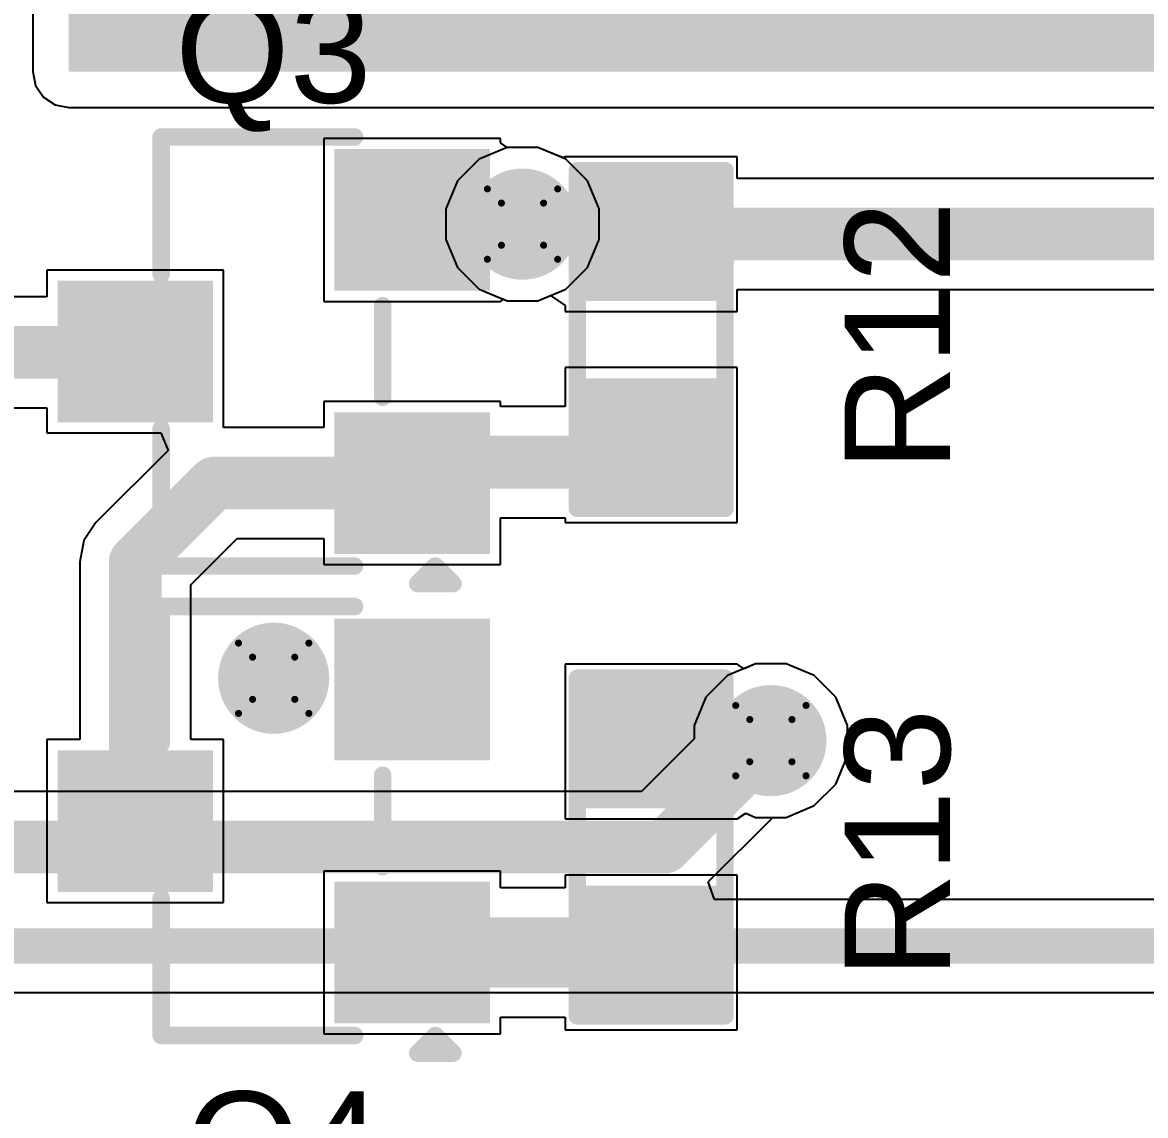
# Model space of a CAD drawing. Header units: inches. Extents: x -6 to 198, y 0 to 119.
# Drawn here: x 30.18 to 38.29, y 30.52 to 38.42 of the extents above; entities that cross this region are included whole.
import ezdxf

# ---------------------------------------------------------------- set-up
doc = ezdxf.new("R2010")
doc.units = ezdxf.units.IN
for name, color, linetype in [('Bottom Layer', 5, 'Continuous'), ('Bottom Solder', 6, 'Continuous'), ('Drill Drawing', 1, 'Continuous'), ('Top Layer', 1, 'Continuous'), ('Top Overlay', 2, 'Continuous'), ('Top Paste', 8, 'Continuous'), ('Top Solder', 216, 'Continuous'), ('Via Holes', 16, 'Continuous')]:
    doc.layers.add(name, color=color, linetype=linetype)
doc.styles.add('Arial', font='', dxfattribs={"height": 0.2})
doc.styles.get('Arial').set_extended_font_data('Arial')

# ---------------------------------------------------------------- blocks, each defined once
blk = doc.blocks.new('R___0603_57')
at = {"layer": 'Top Layer'}
for points in [[(-0.3809999999999999, 0.4445), (-0.3809999999999999, -0.4445), (-1.143, -0.4445), (-1.143, 0.4445)], [(1.143, 0.4445), (1.143, -0.4445), (0.3809999999999999, -0.4445), (0.3809999999999999, 0.4445)]]:
    blk.add_hatch(color=1, dxfattribs=at).paths.add_polyline_path(points)
at = {"layer": 'Top Paste'}
for points in [[(-0.3809999999999999, 0.4445), (-0.3809999999999999, -0.4445), (-1.143, -0.4445), (-1.143, 0.4445)], [(1.143, 0.4445), (1.143, -0.4445), (0.3809999999999999, -0.4445), (0.3809999999999999, 0.4445)]]:
    blk.add_hatch(color=8, dxfattribs=at).paths.add_polyline_path(points)
at = {"layer": 'Top Solder'}
for points in [[(-0.2794, 0.5460999999999999), (-0.2794, -0.5460999999999999), (-1.2446, -0.5460999999999999), (-1.2446, 0.5460999999999999)], [(1.2446, 0.5460999999999999), (1.2446, -0.5460999999999999), (0.2794, -0.5460999999999999), (0.2794, 0.5460999999999999)]]:
    blk.add_hatch(color=216, dxfattribs=at).paths.add_polyline_path(points)
at = {"layer": 'Top Overlay'}
for points in [[(1.2192, 0.5334, 0.127, 0.127, 0), (-1.2192, 0.5334, 0.127, 0.127, 0)], [(-1.2192, -0.5334, 0.127, 0.127, 0), (-1.2192, 0.5334, 0.127, 0.127, 0)], [(1.2192, -0.5334, 0.127, 0.127, 0), (1.2192, 0.5334, 0.127, 0.127, 0)], [(1.2192, -0.5334, 0.127, 0.127, 0), (-1.2192, -0.5334, 0.127, 0.127, 0)]]:
    blk.add_lwpolyline(points, format="xyseb", dxfattribs=at)
for points in [[(-1.25095, 0.5334, 0.0635, 0.0635, 1), (-1.18745, 0.5334, 0.0635, 0.0635, 1)], [(-1.25095, 0.5334, 0.0635, 0.0635, 1), (-1.18745, 0.5334, 0.0635, 0.0635, 1)], [(1.18745, 0.5334, 0.0635, 0.0635, 1), (1.25095, 0.5334, 0.0635, 0.0635, 1)], [(1.18745, 0.5334, 0.0635, 0.0635, 1), (1.25095, 0.5334, 0.0635, 0.0635, 1)], [(-1.25095, -0.5334, 0.0635, 0.0635, 1), (-1.18745, -0.5334, 0.0635, 0.0635, 1)], [(-1.25095, -0.5334, 0.0635, 0.0635, 1), (-1.18745, -0.5334, 0.0635, 0.0635, 1)], [(1.18745, -0.5334, 0.0635, 0.0635, 1), (1.25095, -0.5334, 0.0635, 0.0635, 1)], [(1.18745, -0.5334, 0.0635, 0.0635, 1), (1.25095, -0.5334, 0.0635, 0.0635, 1)]]:
    blk.add_lwpolyline(points, format="xyseb", close=True, dxfattribs=at)
blk = doc.blocks.new('R___0603_58')
at = {"layer": 'Top Layer'}
for points in [[(-0.3809999999999999, 0.4445), (-0.3809999999999999, -0.4445), (-1.143, -0.4445), (-1.143, 0.4445)], [(1.143, 0.4445), (1.143, -0.4445), (0.3809999999999999, -0.4445), (0.3809999999999999, 0.4445)]]:
    blk.add_hatch(color=1, dxfattribs=at).paths.add_polyline_path(points)
at = {"layer": 'Top Paste'}
for points in [[(-0.3809999999999999, 0.4445), (-0.3809999999999999, -0.4445), (-1.143, -0.4445), (-1.143, 0.4445)], [(1.143, 0.4445), (1.143, -0.4445), (0.3809999999999999, -0.4445), (0.3809999999999999, 0.4445)]]:
    blk.add_hatch(color=8, dxfattribs=at).paths.add_polyline_path(points)
at = {"layer": 'Top Solder'}
for points in [[(-0.2794, 0.5460999999999999), (-0.2794, -0.5460999999999999), (-1.2446, -0.5460999999999999), (-1.2446, 0.5460999999999999)], [(1.2446, 0.5460999999999999), (1.2446, -0.5460999999999999), (0.2794, -0.5460999999999999), (0.2794, 0.5460999999999999)]]:
    blk.add_hatch(color=216, dxfattribs=at).paths.add_polyline_path(points)
at = {"layer": 'Top Overlay'}
for points in [[(1.2192, 0.5334, 0.127, 0.127, 0), (-1.2192, 0.5334, 0.127, 0.127, 0)], [(-1.2192, -0.5334, 0.127, 0.127, 0), (-1.2192, 0.5334, 0.127, 0.127, 0)], [(1.2192, -0.5334, 0.127, 0.127, 0), (1.2192, 0.5334, 0.127, 0.127, 0)], [(1.2192, -0.5334, 0.127, 0.127, 0), (-1.2192, -0.5334, 0.127, 0.127, 0)]]:
    blk.add_lwpolyline(points, format="xyseb", dxfattribs=at)
for points in [[(-1.25095, 0.5334, 0.0635, 0.0635, 1), (-1.18745, 0.5334, 0.0635, 0.0635, 1)], [(-1.25095, 0.5334, 0.0635, 0.0635, 1), (-1.18745, 0.5334, 0.0635, 0.0635, 1)], [(1.18745, 0.5334, 0.0635, 0.0635, 1), (1.25095, 0.5334, 0.0635, 0.0635, 1)], [(1.18745, 0.5334, 0.0635, 0.0635, 1), (1.25095, 0.5334, 0.0635, 0.0635, 1)], [(-1.25095, -0.5334, 0.0635, 0.0635, 1), (-1.18745, -0.5334, 0.0635, 0.0635, 1)], [(-1.25095, -0.5334, 0.0635, 0.0635, 1), (-1.18745, -0.5334, 0.0635, 0.0635, 1)], [(1.18745, -0.5334, 0.0635, 0.0635, 1), (1.25095, -0.5334, 0.0635, 0.0635, 1)], [(1.18745, -0.5334, 0.0635, 0.0635, 1), (1.25095, -0.5334, 0.0635, 0.0635, 1)]]:
    blk.add_lwpolyline(points, format="xyseb", close=True, dxfattribs=at)
blk = doc.blocks.new('SOT_23_70')
at = {"layer": 'Top Layer'}
for points in [[(-0.41000045, 1.46000089), (0.41000045, 1.46000089), (0.41000045, 0.54000019), (-0.41000045, 0.54000019)], [(-1.36000109, -0.54000019), (-0.54000019, -0.54000019), (-0.54000019, -1.46000089), (-1.36000109, -1.46000089)], [(0.54000019, -0.54000019), (1.36000109, -0.54000019), (1.36000109, -1.46000089), (0.54000019, -1.46000089)]]:
    blk.add_hatch(color=1, dxfattribs=at).paths.add_polyline_path(points)
at = {"layer": 'Top Paste'}
for points in [[(-0.41000045, 1.46000089), (0.41000045, 1.46000089), (0.41000045, 0.54000019), (-0.41000045, 0.54000019)], [(-1.36000109, -0.54000019), (-0.54000019, -0.54000019), (-0.54000019, -1.46000089), (-1.36000109, -1.46000089)], [(0.54000019, -0.54000019), (1.36000109, -0.54000019), (1.36000109, -1.46000089), (0.54000019, -1.46000089)]]:
    blk.add_hatch(color=8, dxfattribs=at).paths.add_polyline_path(points)
at = {"layer": 'Top Solder'}
for points in [[(-0.51160045, 1.56160089), (0.51160045, 1.56160089), (0.51160045, 0.43840019), (-0.51160045, 0.43840019)], [(-1.46160109, -0.43840019), (-0.43840019, -0.43840019), (-0.43840019, -1.56160089), (-1.46160109, -1.56160089)], [(0.43840019, -0.43840019), (1.46160109, -0.43840019), (1.46160109, -1.56160089), (0.43840019, -1.56160089)]]:
    blk.add_hatch(color=216, dxfattribs=at).paths.add_polyline_path(points)
at = {"layer": 'Top Overlay'}
for points in [[(-1.5494, 0.8128, 0.127, 0.127, 0), (-0.5588, 0.8128, 0.127, 0.127, 0)], [(-1.5494, 0.8128, 0.127, 0.127, 0), (-1.5494, -0.5841999999999999, 0.127, 0.127, 0)], [(0.5588, 0.8128, 0.127, 0.127, 0), (1.5494, 0.8128, 0.127, 0.127, 0)], [(1.5494, 0.8128, 0.127, 0.127, 0), (1.5494, -0.5841999999999999, 0.127, 0.127, 0)], [(-0.3302, -0.7874, 0.127, 0.127, 0), (0.3302, -0.7874, 0.127, 0.127, 0)], [(-1.6764, -1.0414, 0.127, 0.127, 0), (-1.6764, -1.2954, 0.127, 0.127, 0)], [(-1.6764, -1.0414, 0.127, 0.127, 0), (-1.5494, -1.1684, 0.127, 0.127, 0)], [(-1.5494, -1.1684, 0.127, 0.127, 0), (-1.6764, -1.2954, 0.127, 0.127, 0)]]:
    blk.add_lwpolyline(points, format="xyseb", dxfattribs=at)
for points in [[(-1.58115, 0.8128, 0.0635, 0.0635, 1), (-1.51765, 0.8128, 0.0635, 0.0635, 1)], [(-1.58115, 0.8128, 0.0635, 0.0635, 1), (-1.51765, 0.8128, 0.0635, 0.0635, 1)], [(-0.5905499999999999, 0.8128, 0.0635, 0.0635, 1), (-0.52705, 0.8128, 0.0635, 0.0635, 1)], [(0.52705, 0.8128, 0.0635, 0.0635, 1), (0.5905499999999999, 0.8128, 0.0635, 0.0635, 1)], [(1.51765, 0.8128, 0.0635, 0.0635, 1), (1.58115, 0.8128, 0.0635, 0.0635, 1)], [(1.51765, 0.8128, 0.0635, 0.0635, 1), (1.58115, 0.8128, 0.0635, 0.0635, 1)], [(-1.58115, -0.5841999999999999, 0.0635, 0.0635, 1), (-1.51765, -0.5841999999999999, 0.0635, 0.0635, 1)], [(1.51765, -0.5841999999999999, 0.0635, 0.0635, 1), (1.58115, -0.5841999999999999, 0.0635, 0.0635, 1)], [(-0.36195, -0.7874, 0.0635, 0.0635, 1), (-0.29845, -0.7874, 0.0635, 0.0635, 1)], [(0.29845, -0.7874, 0.0635, 0.0635, 1), (0.36195, -0.7874, 0.0635, 0.0635, 1)], [(-1.70815, -1.0414, 0.0635, 0.0635, 1), (-1.64465, -1.0414, 0.0635, 0.0635, 1)], [(-1.70815, -1.0414, 0.0635, 0.0635, 1), (-1.64465, -1.0414, 0.0635, 0.0635, 1)], [(-1.58115, -1.1684, 0.0635, 0.0635, 1), (-1.51765, -1.1684, 0.0635, 0.0635, 1)], [(-1.58115, -1.1684, 0.0635, 0.0635, 1), (-1.51765, -1.1684, 0.0635, 0.0635, 1)], [(-1.70815, -1.2954, 0.0635, 0.0635, 1), (-1.64465, -1.2954, 0.0635, 0.0635, 1)], [(-1.70815, -1.2954, 0.0635, 0.0635, 1), (-1.64465, -1.2954, 0.0635, 0.0635, 1)]]:
    blk.add_lwpolyline(points, format="xyseb", close=True, dxfattribs=at)
blk = doc.blocks.new('SOT_23_71')
at = {"layer": 'Top Layer'}
for points in [[(-0.41000045, 1.46000089), (0.41000045, 1.46000089), (0.41000045, 0.54000019), (-0.41000045, 0.54000019)], [(-1.36000109, -0.54000019), (-0.54000019, -0.54000019), (-0.54000019, -1.46000089), (-1.36000109, -1.46000089)], [(0.54000019, -0.54000019), (1.36000109, -0.54000019), (1.36000109, -1.46000089), (0.54000019, -1.46000089)]]:
    blk.add_hatch(color=1, dxfattribs=at).paths.add_polyline_path(points)
at = {"layer": 'Top Paste'}
for points in [[(-0.41000045, 1.46000089), (0.41000045, 1.46000089), (0.41000045, 0.54000019), (-0.41000045, 0.54000019)], [(-1.36000109, -0.54000019), (-0.54000019, -0.54000019), (-0.54000019, -1.46000089), (-1.36000109, -1.46000089)], [(0.54000019, -0.54000019), (1.36000109, -0.54000019), (1.36000109, -1.46000089), (0.54000019, -1.46000089)]]:
    blk.add_hatch(color=8, dxfattribs=at).paths.add_polyline_path(points)
at = {"layer": 'Top Solder'}
for points in [[(-0.51160045, 1.56160089), (0.51160045, 1.56160089), (0.51160045, 0.43840019), (-0.51160045, 0.43840019)], [(-1.46160109, -0.43840019), (-0.43840019, -0.43840019), (-0.43840019, -1.56160089), (-1.46160109, -1.56160089)], [(0.43840019, -0.43840019), (1.46160109, -0.43840019), (1.46160109, -1.56160089), (0.43840019, -1.56160089)]]:
    blk.add_hatch(color=216, dxfattribs=at).paths.add_polyline_path(points)
at = {"layer": 'Top Overlay'}
for points in [[(-1.5494, 0.8128, 0.127, 0.127, 0), (-1.5494, -0.5841999999999999, 0.127, 0.127, 0)], [(-1.5494, 0.8128, 0.127, 0.127, 0), (-0.5588, 0.8128, 0.127, 0.127, 0)], [(0.5588, 0.8128, 0.127, 0.127, 0), (1.5494, 0.8128, 0.127, 0.127, 0)], [(1.5494, 0.8128, 0.127, 0.127, 0), (1.5494, -0.5841999999999999, 0.127, 0.127, 0)], [(-0.3302, -0.7874, 0.127, 0.127, 0), (0.3302, -0.7874, 0.127, 0.127, 0)], [(-1.6764, -1.0414, 0.127, 0.127, 0), (-1.5494, -1.1684, 0.127, 0.127, 0)], [(-1.6764, -1.0414, 0.127, 0.127, 0), (-1.6764, -1.2954, 0.127, 0.127, 0)], [(-1.5494, -1.1684, 0.127, 0.127, 0), (-1.6764, -1.2954, 0.127, 0.127, 0)]]:
    blk.add_lwpolyline(points, format="xyseb", dxfattribs=at)
for points in [[(-1.58115, 0.8128, 0.0635, 0.0635, 1), (-1.51765, 0.8128, 0.0635, 0.0635, 1)], [(-1.58115, 0.8128, 0.0635, 0.0635, 1), (-1.51765, 0.8128, 0.0635, 0.0635, 1)], [(-0.5905499999999999, 0.8128, 0.0635, 0.0635, 1), (-0.52705, 0.8128, 0.0635, 0.0635, 1)], [(0.52705, 0.8128, 0.0635, 0.0635, 1), (0.5905499999999999, 0.8128, 0.0635, 0.0635, 1)], [(1.51765, 0.8128, 0.0635, 0.0635, 1), (1.58115, 0.8128, 0.0635, 0.0635, 1)], [(1.51765, 0.8128, 0.0635, 0.0635, 1), (1.58115, 0.8128, 0.0635, 0.0635, 1)], [(-1.58115, -0.5841999999999999, 0.0635, 0.0635, 1), (-1.51765, -0.5841999999999999, 0.0635, 0.0635, 1)], [(1.51765, -0.5841999999999999, 0.0635, 0.0635, 1), (1.58115, -0.5841999999999999, 0.0635, 0.0635, 1)], [(-0.36195, -0.7874, 0.0635, 0.0635, 1), (-0.29845, -0.7874, 0.0635, 0.0635, 1)], [(0.29845, -0.7874, 0.0635, 0.0635, 1), (0.36195, -0.7874, 0.0635, 0.0635, 1)], [(-1.70815, -1.0414, 0.0635, 0.0635, 1), (-1.64465, -1.0414, 0.0635, 0.0635, 1)], [(-1.70815, -1.0414, 0.0635, 0.0635, 1), (-1.64465, -1.0414, 0.0635, 0.0635, 1)], [(-1.58115, -1.1684, 0.0635, 0.0635, 1), (-1.51765, -1.1684, 0.0635, 0.0635, 1)], [(-1.58115, -1.1684, 0.0635, 0.0635, 1), (-1.51765, -1.1684, 0.0635, 0.0635, 1)], [(-1.70815, -1.2954, 0.0635, 0.0635, 1), (-1.64465, -1.2954, 0.0635, 0.0635, 1)], [(-1.70815, -1.2954, 0.0635, 0.0635, 1), (-1.64465, -1.2954, 0.0635, 0.0635, 1)]]:
    blk.add_lwpolyline(points, format="xyseb", close=True, dxfattribs=at)

msp = doc.modelspace()

# ---------------------------------------------------------------- hatches: boundary and pattern name
at = {"layer": 'Bottom Layer'}
msp.add_hatch(color=5, dxfattribs=at).paths.add_polyline_path([(30.51404616, 38.06451619999999), (44.40718576, 38.06451619999999), (44.40718576, 40.47623604), (30.51404616, 40.47623604)])
h = msp.add_hatch(color=5, dxfattribs=at)
edge = h.paths.add_edge_path()
edge.add_arc((33.79220064, 36.96310107999999), 0.2999994, 0, 360)
h = msp.add_hatch(color=5, dxfattribs=at)
edge = h.paths.add_edge_path()
edge.add_arc((31.99459946, 33.68302128), 0.2999994, 0, 360)
h = msp.add_hatch(color=5, dxfattribs=at)
edge = h.paths.add_edge_path()
edge.add_arc((35.58652522, 33.23238464), 0.2999994, 0, 360)
at = {"layer": 'Bottom Solder'}
h = msp.add_hatch(color=6, dxfattribs=at)
edge = h.paths.add_edge_path()
edge.add_arc((33.79220064, 36.96310107999999), 0.4015993999999999, 0, 360)
h = msp.add_hatch(color=6, dxfattribs=at)
edge = h.paths.add_edge_path()
edge.add_arc((31.99459946, 33.68302128), 0.4015993999999999, 0, 360)
h = msp.add_hatch(color=6, dxfattribs=at)
edge = h.paths.add_edge_path()
edge.add_arc((35.58652522, 33.23238464), 0.4015993999999999, 0, 360)
at = {"layer": 'Top Layer'}
h = msp.add_hatch(color=1, dxfattribs=at)
edge = h.paths.add_edge_path()
edge.add_arc((33.79220064, 36.96310107999999), 0.2999994, 0, 360)
h = msp.add_hatch(color=1, dxfattribs=at)
edge = h.paths.add_edge_path()
edge.add_arc((31.99459946, 33.68302128), 0.2999994, 0, 360)
h = msp.add_hatch(color=1, dxfattribs=at)
edge = h.paths.add_edge_path()
edge.add_arc((35.58652522, 33.23238464), 0.2999994, 0, 360)
at = {"layer": 'Top Solder'}
h = msp.add_hatch(color=216, dxfattribs=at)
edge = h.paths.add_edge_path()
edge.add_arc((33.79220064, 36.96310107999999), 0.4015993999999999, 0, 360)
h = msp.add_hatch(color=216, dxfattribs=at)
edge = h.paths.add_edge_path()
edge.add_arc((31.99459946, 33.68302128), 0.4015993999999999, 0, 360)
h = msp.add_hatch(color=216, dxfattribs=at)
edge = h.paths.add_edge_path()
edge.add_arc((35.58652522, 33.23238464), 0.4015993999999999, 0, 360)
at = {"layer": 'Via Holes'}
h = msp.add_hatch(color=7, dxfattribs=at)
edge = h.paths.add_edge_path()
edge.add_arc((33.79220064, 36.96310107999999), 0.1499997, 0, 360)
h = msp.add_hatch(color=7, dxfattribs=at)
edge = h.paths.add_edge_path()
edge.add_arc((31.99459946, 33.68302128), 0.1499997, 0, 360)
h = msp.add_hatch(color=7, dxfattribs=at)
edge = h.paths.add_edge_path()
edge.add_arc((35.58652522, 33.23238464), 0.1499997, 0, 360)

# ---------------------------------------------------------------- linework, layer by layer
at = {"layer": 'Bottom Layer'}
for p, q in [((30.2550703, 40.47623604), (30.2550703, 38.06451619999999)), ((30.2550703, 38.06451619999999), (30.27478324, 37.96541048)), ((30.27478324, 37.96541048), (30.33092232, 37.88139236)), ((30.33092232, 37.88139236), (30.41494044, 37.82525328)), ((30.41494044, 37.82525328), (30.51404616, 37.80554034)), ((30.51404616, 37.80554034), (41.80342414, 37.80554034)), ((33.68200274, 37.51710048), (33.47838618, 37.43275978)), ((33.90239854, 37.51710048), (33.68200274, 37.51710048)), ((34.10601509999999, 37.43275978), (33.90239854, 37.51710048)), ((33.47838618, 37.43275978), (33.32254194, 37.27691554)), ((34.26185934, 37.27691554), (34.10601509999999, 37.43275978)), ((33.32254194, 37.27691554), (33.23820124, 37.07329898)), ((34.34620004, 37.07329898), (34.26185934, 37.27691554)), ((33.23820124, 37.07329898), (33.23820124, 36.85290318)), ((34.34620004, 36.85290318), (34.34620004, 37.07329898)), ((33.23820124, 36.85290318), (33.32254194, 36.64928662)), ((34.26185934, 36.64928662), (34.34620004, 36.85290318)), ((33.32254194, 36.64928662), (33.47838618, 36.49344238)), ((34.10601509999999, 36.49344238), (34.26185934, 36.64928662)), ((33.47838618, 36.49344238), (33.68200274, 36.40910168)), ((33.90239854, 36.40910168), (34.10601509999999, 36.49344238)), ((33.68200274, 36.40910168), (33.90239854, 36.40910168)), ((35.47632732, 33.78638404), (35.27271076, 33.70204334)), ((35.69672311999999, 33.78638404), (35.47632732, 33.78638404)), ((35.90033967999999, 33.70204334), (35.69672311999999, 33.78638404)), ((35.27271076, 33.70204334), (35.11686651999999, 33.5461991)), ((36.05618392, 33.5461991), (35.90033967999999, 33.70204334)), ((35.11686651999999, 33.5461991), (35.03252582, 33.34258254)), ((36.14052461999999, 33.34258254), (36.05618392, 33.5461991)), ((35.03252582, 33.34258254), (35.03252582, 33.24607016)), ((36.14052461999999, 33.12218674), (36.14052461999999, 33.34258254)), ((35.03252582, 33.24607016), (34.65169092, 32.86523526)), ((36.05618392, 32.91857018), (36.14052461999999, 33.12218674)), ((34.65169092, 32.86523526), (28.63393308, 32.86523526)), ((35.90033967999999, 32.76272594), (36.05618392, 32.91857018)), ((35.69672311999999, 32.67838524), (35.90033967999999, 32.76272594)), ((35.13414868, 32.21232318), (35.60021074, 32.67838524)), ((35.60021074, 32.67838524), (35.69672311999999, 32.67838524)), ((35.17989154, 32.08532318), (35.13414868, 32.21232318)), ((49.36699296, 32.08532318), (35.17989154, 32.08532318)), ((29.09179094, 31.41198442), (49.22753934, 31.41198442))]:
    msp.add_line(p, q, dxfattribs=at)
for points in [[(34.81796186, 32.46382128, 0.3809999999999999, 0.3809999999999999, 0), (35.58652522, 33.23238464, 0.3809999999999999, 0.3809999999999999, 0)], [(28.38870624, 32.46382128, 0.3809999999999999, 0.3809999999999999, 0), (34.81796186, 32.46382128, 0.3809999999999999, 0.3809999999999999, 0)], [(28.95233732, 31.7486538, 0.254, 0.254, 0), (49.36699296, 31.7486538, 0.254, 0.254, 0)]]:
    msp.add_lwpolyline(points, format="xyseb", dxfattribs=at)
for points in [[(35.49127522, 33.23238464, 0.1905, 0.1905, 1), (35.68177522, 33.23238464, 0.1905, 0.1905, 1)], [(34.72271186, 32.46382128, 0.1905, 0.1905, 1), (34.91321186, 32.46382128, 0.1905, 0.1905, 1)], [(34.72271186, 32.46382128, 0.1905, 0.1905, 1), (34.91321186, 32.46382128, 0.1905, 0.1905, 1)]]:
    msp.add_lwpolyline(points, format="xyseb", close=True, dxfattribs=at)
at = {"layer": 'Drill Drawing'}
for points in [[(33.53820064, 37.21710108, 0.0508, 0.0508, 0), (34.04620064, 37.21710108, 0.0508, 0.0508, 0)], [(33.53820064, 36.70910108, 0.0508, 0.0508, 0), (33.53820064, 37.21710108, 0.0508, 0.0508, 0)], [(34.04620064, 36.70910108, 0.0508, 0.0508, 0), (34.04620064, 37.21710108, 0.0508, 0.0508, 0)], [(33.63980064, 37.11550107999999, 0.0508, 0.0508, 0), (33.94460064, 37.11550107999999, 0.0508, 0.0508, 0)], [(33.63980064, 36.81070107999999, 0.0508, 0.0508, 0), (33.63980064, 37.11550107999999, 0.0508, 0.0508, 0)], [(33.94460064, 36.81070107999999, 0.0508, 0.0508, 0), (33.94460064, 37.11550107999999, 0.0508, 0.0508, 0)], [(33.63980064, 36.81070107999999, 0.0508, 0.0508, 0), (33.94460064, 36.81070107999999, 0.0508, 0.0508, 0)], [(33.53820064, 36.70910108, 0.0508, 0.0508, 0), (34.04620064, 36.70910108, 0.0508, 0.0508, 0)], [(31.74059946, 33.93702128, 0.0508, 0.0508, 0), (32.24859945999999, 33.93702128, 0.0508, 0.0508, 0)], [(31.74059946, 33.42902127999999, 0.0508, 0.0508, 0), (31.74059946, 33.93702128, 0.0508, 0.0508, 0)], [(32.24859945999999, 33.42902127999999, 0.0508, 0.0508, 0), (32.24859945999999, 33.93702128, 0.0508, 0.0508, 0)], [(31.84219946, 33.83542128, 0.0508, 0.0508, 0), (32.14699946, 33.83542128, 0.0508, 0.0508, 0)], [(31.84219946, 33.53062128, 0.0508, 0.0508, 0), (31.84219946, 33.83542128, 0.0508, 0.0508, 0)], [(32.14699946, 33.53062128, 0.0508, 0.0508, 0), (32.14699946, 33.83542128, 0.0508, 0.0508, 0)], [(31.84219946, 33.53062128, 0.0508, 0.0508, 0), (32.14699946, 33.53062128, 0.0508, 0.0508, 0)], [(35.33252521999999, 33.48638464, 0.0508, 0.0508, 0), (35.84052522, 33.48638464, 0.0508, 0.0508, 0)], [(35.33252521999999, 32.97838464, 0.0508, 0.0508, 0), (35.33252521999999, 33.48638464, 0.0508, 0.0508, 0)], [(35.84052522, 32.97838464, 0.0508, 0.0508, 0), (35.84052522, 33.48638464, 0.0508, 0.0508, 0)], [(31.74059946, 33.42902127999999, 0.0508, 0.0508, 0), (32.24859945999999, 33.42902127999999, 0.0508, 0.0508, 0)], [(35.43412522, 33.38478464, 0.0508, 0.0508, 0), (35.73892522, 33.38478464, 0.0508, 0.0508, 0)], [(35.43412522, 33.07998464, 0.0508, 0.0508, 0), (35.43412522, 33.38478464, 0.0508, 0.0508, 0)], [(35.73892522, 33.07998464, 0.0508, 0.0508, 0), (35.73892522, 33.38478464, 0.0508, 0.0508, 0)], [(35.43412522, 33.07998464, 0.0508, 0.0508, 0), (35.73892522, 33.07998464, 0.0508, 0.0508, 0)], [(35.33252521999999, 32.97838464, 0.0508, 0.0508, 0), (35.84052522, 32.97838464, 0.0508, 0.0508, 0)]]:
    msp.add_lwpolyline(points, format="xyseb", dxfattribs=at)
for points in [[(33.52550064, 37.21710108, 0.0254, 0.0254, 1), (33.55090064, 37.21710108, 0.0254, 0.0254, 1)], [(33.52550064, 37.21710108, 0.0254, 0.0254, 1), (33.55090064, 37.21710108, 0.0254, 0.0254, 1)], [(34.03350063999999, 37.21710108, 0.0254, 0.0254, 1), (34.05890064, 37.21710108, 0.0254, 0.0254, 1)], [(34.03350063999999, 37.21710108, 0.0254, 0.0254, 1), (34.05890064, 37.21710108, 0.0254, 0.0254, 1)], [(33.62710063999999, 37.11550107999999, 0.0254, 0.0254, 1), (33.65250064, 37.11550107999999, 0.0254, 0.0254, 1)], [(33.62710063999999, 37.11550107999999, 0.0254, 0.0254, 1), (33.65250064, 37.11550107999999, 0.0254, 0.0254, 1)], [(33.93190063999999, 37.11550107999999, 0.0254, 0.0254, 1), (33.95730064, 37.11550107999999, 0.0254, 0.0254, 1)], [(33.93190063999999, 37.11550107999999, 0.0254, 0.0254, 1), (33.95730064, 37.11550107999999, 0.0254, 0.0254, 1)], [(33.62710063999999, 36.81070107999999, 0.0254, 0.0254, 1), (33.65250064, 36.81070107999999, 0.0254, 0.0254, 1)], [(33.62710063999999, 36.81070107999999, 0.0254, 0.0254, 1), (33.65250064, 36.81070107999999, 0.0254, 0.0254, 1)], [(33.93190063999999, 36.81070107999999, 0.0254, 0.0254, 1), (33.95730064, 36.81070107999999, 0.0254, 0.0254, 1)], [(33.93190063999999, 36.81070107999999, 0.0254, 0.0254, 1), (33.95730064, 36.81070107999999, 0.0254, 0.0254, 1)], [(33.52550064, 36.70910108, 0.0254, 0.0254, 1), (33.55090064, 36.70910108, 0.0254, 0.0254, 1)], [(33.52550064, 36.70910108, 0.0254, 0.0254, 1), (33.55090064, 36.70910108, 0.0254, 0.0254, 1)], [(34.03350063999999, 36.70910108, 0.0254, 0.0254, 1), (34.05890064, 36.70910108, 0.0254, 0.0254, 1)], [(34.03350063999999, 36.70910108, 0.0254, 0.0254, 1), (34.05890064, 36.70910108, 0.0254, 0.0254, 1)], [(31.72789946, 33.93702128, 0.0254, 0.0254, 1), (31.75329946, 33.93702128, 0.0254, 0.0254, 1)], [(31.72789946, 33.93702128, 0.0254, 0.0254, 1), (31.75329946, 33.93702128, 0.0254, 0.0254, 1)], [(32.23589946, 33.93702128, 0.0254, 0.0254, 1), (32.26129946, 33.93702128, 0.0254, 0.0254, 1)], [(32.23589946, 33.93702128, 0.0254, 0.0254, 1), (32.26129946, 33.93702128, 0.0254, 0.0254, 1)], [(31.82949946, 33.83542128, 0.0254, 0.0254, 1), (31.85489946, 33.83542128, 0.0254, 0.0254, 1)], [(31.82949946, 33.83542128, 0.0254, 0.0254, 1), (31.85489946, 33.83542128, 0.0254, 0.0254, 1)], [(32.13429946, 33.83542128, 0.0254, 0.0254, 1), (32.15969946, 33.83542128, 0.0254, 0.0254, 1)], [(32.13429946, 33.83542128, 0.0254, 0.0254, 1), (32.15969946, 33.83542128, 0.0254, 0.0254, 1)], [(31.82949946, 33.53062128, 0.0254, 0.0254, 1), (31.85489946, 33.53062128, 0.0254, 0.0254, 1)], [(31.82949946, 33.53062128, 0.0254, 0.0254, 1), (31.85489946, 33.53062128, 0.0254, 0.0254, 1)], [(32.13429946, 33.53062128, 0.0254, 0.0254, 1), (32.15969946, 33.53062128, 0.0254, 0.0254, 1)], [(32.13429946, 33.53062128, 0.0254, 0.0254, 1), (32.15969946, 33.53062128, 0.0254, 0.0254, 1)], [(35.31982522, 33.48638464, 0.0254, 0.0254, 1), (35.34522522, 33.48638464, 0.0254, 0.0254, 1)], [(35.31982522, 33.48638464, 0.0254, 0.0254, 1), (35.34522522, 33.48638464, 0.0254, 0.0254, 1)], [(35.82782521999999, 33.48638464, 0.0254, 0.0254, 1), (35.85322522, 33.48638464, 0.0254, 0.0254, 1)], [(35.82782521999999, 33.48638464, 0.0254, 0.0254, 1), (35.85322522, 33.48638464, 0.0254, 0.0254, 1)], [(31.72789946, 33.42902127999999, 0.0254, 0.0254, 1), (31.75329946, 33.42902127999999, 0.0254, 0.0254, 1)], [(31.72789946, 33.42902127999999, 0.0254, 0.0254, 1), (31.75329946, 33.42902127999999, 0.0254, 0.0254, 1)], [(32.23589946, 33.42902127999999, 0.0254, 0.0254, 1), (32.26129946, 33.42902127999999, 0.0254, 0.0254, 1)], [(32.23589946, 33.42902127999999, 0.0254, 0.0254, 1), (32.26129946, 33.42902127999999, 0.0254, 0.0254, 1)], [(35.42142522, 33.38478464, 0.0254, 0.0254, 1), (35.44682522, 33.38478464, 0.0254, 0.0254, 1)], [(35.42142522, 33.38478464, 0.0254, 0.0254, 1), (35.44682522, 33.38478464, 0.0254, 0.0254, 1)], [(35.72622522, 33.38478464, 0.0254, 0.0254, 1), (35.75162522, 33.38478464, 0.0254, 0.0254, 1)], [(35.72622522, 33.38478464, 0.0254, 0.0254, 1), (35.75162522, 33.38478464, 0.0254, 0.0254, 1)], [(35.42142522, 33.07998464, 0.0254, 0.0254, 1), (35.44682522, 33.07998464, 0.0254, 0.0254, 1)], [(35.42142522, 33.07998464, 0.0254, 0.0254, 1), (35.44682522, 33.07998464, 0.0254, 0.0254, 1)], [(35.72622522, 33.07998464, 0.0254, 0.0254, 1), (35.75162522, 33.07998464, 0.0254, 0.0254, 1)], [(35.72622522, 33.07998464, 0.0254, 0.0254, 1), (35.75162522, 33.07998464, 0.0254, 0.0254, 1)], [(35.31982522, 32.97838464, 0.0254, 0.0254, 1), (35.34522522, 32.97838464, 0.0254, 0.0254, 1)], [(35.31982522, 32.97838464, 0.0254, 0.0254, 1), (35.34522522, 32.97838464, 0.0254, 0.0254, 1)], [(35.82782521999999, 32.97838464, 0.0254, 0.0254, 1), (35.85322522, 32.97838464, 0.0254, 0.0254, 1)], [(35.82782521999999, 32.97838464, 0.0254, 0.0254, 1), (35.85322522, 32.97838464, 0.0254, 0.0254, 1)]]:
    msp.add_lwpolyline(points, format="xyseb", close=True, dxfattribs=at)
at = {"layer": 'Top Layer'}
for p, q in [((33.63239908, 37.58099418), (32.35680092, 37.58099418)), ((32.35680092, 37.58099418), (32.35680092, 36.40539582)), ((33.63239908, 37.55024494), (33.63239908, 37.58099418)), ((33.68200528, 37.51710048), (33.63239908, 37.55024494)), ((33.90239854, 37.51710048), (33.68200528, 37.51710048)), ((34.08570018, 37.4411748), (33.90239854, 37.51710048)), ((34.0995, 37.45039754), (34.08570018, 37.4411748)), ((34.0995, 37.450395), (34.0995, 37.45039754)), ((35.3441, 37.450395), (34.0995, 37.450395)), ((35.3441, 37.29300898), (35.3441, 37.450395)), ((38.70816489999999, 37.29300898), (35.3441, 37.29300898)), ((31.632398, 36.63099354), (30.35679984, 36.63099354)), ((30.35679984, 36.63099354), (30.35679984, 36.43808308)), ((31.632398, 35.4946077), (31.632398, 36.63099354)), ((30.35679984, 36.43808308), (30.01026256, 36.43808308)), ((33.90239854, 36.40910168), (33.99390204, 36.44700356)), ((33.99390204, 36.44700356), (34.0995, 36.3764449)), ((35.3441, 36.332795), (35.3441, 36.49018102)), ((35.3441, 36.49018102), (38.87443584, 36.49018102)), ((32.35680092, 36.40539582), (33.63239908, 36.40539582)), ((33.63239908, 36.40539328), (33.65480695999999, 36.42036658)), ((33.63239908, 36.40539582), (33.63239908, 36.40539328)), ((33.65480695999999, 36.42036658), (33.68200274, 36.40910168)), ((33.68200274, 36.40910168), (33.90239854, 36.40910168)), ((34.0995, 36.3764449), (34.0995, 36.332795)), ((34.0995, 36.332795), (35.3441, 36.332795)), ((35.3441, 35.926395), (34.0995, 35.926395)), ((34.0995, 35.926395), (34.0995, 35.64523478)), ((35.3441, 34.808795), (35.3441, 35.926395)), ((30.01026256, 35.63525512), (30.35679984, 35.63525512)), ((30.35679984, 35.63525512), (30.35679984, 35.45539518)), ((33.63239908, 35.6809929), (32.35680092, 35.6809929)), ((32.35680092, 35.6809929), (32.35680092, 35.4946077)), ((33.63239908, 35.64523478), (33.63239908, 35.6809929)), ((34.0995, 35.64523478), (33.63239908, 35.64523478)), ((32.35680092, 35.4946077), (31.632398, 35.4946077)), ((30.35679984, 35.45539518), (31.17940932, 35.45539518)), ((31.17940932, 35.45539518), (31.23201526, 35.32839518)), ((31.23201526, 35.32839518), (30.71067264, 34.80705256)), ((33.63239908, 34.50539454), (33.63239908, 34.84240681999999)), ((33.63239908, 34.84240681999999), (34.0995, 34.84240681999999)), ((34.0995, 34.84240681999999), (34.0995, 34.808795)), ((34.0995, 34.808795), (35.3441, 34.808795)), ((30.71067264, 34.80705256), (30.62365732, 34.67682422)), ((30.62365732, 34.67682422), (30.59310112, 34.5232101)), ((31.39592908, 34.35693916), (31.73076966, 34.69177974)), ((31.73076966, 34.69177974), (32.35680092, 34.69177974)), ((32.35680092, 34.69177974), (32.35680092, 34.50539454)), ((30.59310112, 34.5232101), (30.59310112, 33.2396211)), ((32.35680092, 34.50539454), (33.63239908, 34.50539454)), ((31.39592908, 33.2396211), (31.39592908, 34.35693916)), ((35.3441, 33.78462128), (34.0995, 33.78462128)), ((34.0995, 33.78462128), (34.0995, 32.66702127999999)), ((35.39307374, 33.75189846), (35.3441, 33.78462382)), ((35.3441, 33.78462382), (35.3441, 33.78462128)), ((35.47632732, 33.78638404), (35.39307374, 33.75189846)), ((35.69672311999999, 33.78638404), (35.47632732, 33.78638404)), ((35.90033967999999, 33.70204334), (35.69672311999999, 33.78638404)), ((36.05618392, 33.5461991), (35.90033967999999, 33.70204334)), ((36.14052461999999, 33.34258254), (36.05618392, 33.5461991)), ((36.14052461999999, 33.12218674), (36.14052461999999, 33.34258254)), ((30.59310112, 33.2396211), (30.35671602, 33.2396211)), ((30.35671602, 33.2396211), (30.35671602, 32.06402274)), ((31.63231418, 33.2396211), (31.39592908, 33.2396211)), ((31.63231418, 32.06402274), (31.63231418, 33.2396211)), ((36.05618392, 32.91857018), (36.14052461999999, 33.12218674)), ((35.90033967999999, 32.76272594), (36.05618392, 32.91857018)), ((35.3441, 32.66701874), (35.40520224, 32.7078467)), ((35.40520224, 32.7078467), (35.47632732, 32.67838524)), ((35.69672311999999, 32.67838524), (35.90033967999999, 32.76272594)), ((34.0995, 32.66702127999999), (35.3441, 32.66702127999999)), ((35.3441, 32.66702127999999), (35.3441, 32.66701874)), ((35.47632732, 32.67838524), (35.69672311999999, 32.67838524)), ((33.63231526, 32.28962045999999), (32.3567171, 32.28962045999999)), ((32.3567171, 32.28962045999999), (32.3567171, 31.1140221)), ((33.63231526, 32.16797732), (33.63231526, 32.28962045999999)), ((35.3441, 32.26062128), (34.0995, 32.26062128)), ((34.0995, 32.26062128), (34.0995, 32.16797732)), ((35.3441, 31.14302128), (35.3441, 32.26062128)), ((34.0995, 32.16797732), (33.63231526, 32.16797732)), ((30.35671602, 32.06402274), (31.63231418, 32.06402274)), ((33.63231526, 31.1140221), (33.63231526, 31.23566524)), ((33.63231526, 31.23566524), (34.0995, 31.23566524)), ((34.0995, 31.23566524), (34.0995, 31.14302128)), ((32.3567171, 31.1140221), (33.63231526, 31.1140221)), ((34.0995, 31.14302128), (35.3441, 31.14302128))]:
    msp.add_line(p, q, dxfattribs=at)
for points in [[(32.9946, 36.993195, 0.3809999999999999, 0.3809999999999999, 0), (33.04539999999999, 36.942395, 0.3809999999999999, 0.3809999999999999, 0)], [(33.04539999999999, 36.942395, 0.3809999999999999, 0.3809999999999999, 0), (33.79220064, 36.942395, 0.3809999999999999, 0.3809999999999999, 0)], [(33.79220064, 36.942395, 0.3809999999999999, 0.3809999999999999, 0), (34.671, 36.942395, 0.3809999999999999, 0.3809999999999999, 0)], [(34.671, 36.942395, 0.3809999999999999, 0.3809999999999999, 0), (34.72179999999999, 36.891595, 0.3809999999999999, 0.3809999999999999, 0)], [(34.72179999999999, 36.891595, 0.3809999999999999, 0.3809999999999999, 0), (38.87443584, 36.891595, 0.3809999999999999, 0.3809999999999999, 0)], [(30.98807365999999, 36.0366691, 0.508, 0.508, 0), (30.99459892, 36.04319435999999, 0.508, 0.508, 0)], [(29.39448782, 36.0366691, 0.3809999999999999, 0.3809999999999999, 0), (30.98807365999999, 36.0366691, 0.3809999999999999, 0.3809999999999999, 0)], [(34.5980258, 35.24382079999999, 0.3809999999999999, 0.3809999999999999, 0), (34.72179999999999, 35.367595, 0.3809999999999999, 0.3809999999999999, 0)], [(32.9946, 35.09319372, 0.3809999999999999, 0.3809999999999999, 0), (33.14522708, 35.24382079999999, 0.3809999999999999, 0.3809999999999999, 0)], [(33.14522708, 35.24382079999999, 0.3809999999999999, 0.3809999999999999, 0), (34.5980258, 35.24382079999999, 0.3809999999999999, 0.3809999999999999, 0)], [(30.9945151, 34.5232101, 0.3809999999999999, 0.3809999999999999, 0), (31.56449872, 35.09319372, 0.3809999999999999, 0.3809999999999999, 0)], [(31.56449872, 35.09319372, 0.3809999999999999, 0.3809999999999999, 0), (32.9946, 35.09319372, 0.3809999999999999, 0.3809999999999999, 0)], [(30.9945151, 32.65182192, 0.3809999999999999, 0.3809999999999999, 0), (30.9945151, 34.5232101, 0.3809999999999999, 0.3809999999999999, 0)], [(34.72179999999999, 33.22582128, 0.508, 0.508, 0), (34.72836336, 33.23238464, 0.508, 0.508, 0)], [(34.72836336, 33.23238464, 0.3809999999999999, 0.3809999999999999, 0), (34.73164504, 33.22910296, 0.3809999999999999, 0.3809999999999999, 0)], [(34.73164504, 33.22910296, 0.3809999999999999, 0.3809999999999999, 0), (35.58324354, 33.22910296, 0.3809999999999999, 0.3809999999999999, 0)], [(35.58324354, 33.22910296, 0.3809999999999999, 0.3809999999999999, 0), (35.58652522, 33.23238464, 0.3809999999999999, 0.3809999999999999, 0)], [(32.99451618, 31.70182128, 0.508, 0.508, 0), (34.72179999999999, 31.70182128, 0.508, 0.508, 0)]]:
    msp.add_lwpolyline(points, format="xyseb", dxfattribs=at)
for points in [[(32.89935, 36.993195, 0.1905, 0.1905, 1), (33.08985, 36.993195, 0.1905, 0.1905, 1)], [(32.95015, 36.942395, 0.1905, 0.1905, 1), (33.14065, 36.942395, 0.1905, 0.1905, 1)], [(32.95015, 36.942395, 0.1905, 0.1905, 1), (33.14065, 36.942395, 0.1905, 0.1905, 1)], [(33.69695064, 36.942395, 0.1905, 0.1905, 1), (33.88745064, 36.942395, 0.1905, 0.1905, 1)], [(33.69695064, 36.942395, 0.1905, 0.1905, 1), (33.88745064, 36.942395, 0.1905, 0.1905, 1)], [(34.57575, 36.942395, 0.1905, 0.1905, 1), (34.76624999999999, 36.942395, 0.1905, 0.1905, 1)], [(34.57575, 36.942395, 0.1905, 0.1905, 1), (34.76624999999999, 36.942395, 0.1905, 0.1905, 1)], [(34.62655, 36.891595, 0.1905, 0.1905, 1), (34.81704999999999, 36.891595, 0.1905, 0.1905, 1)], [(34.62655, 36.891595, 0.1905, 0.1905, 1), (34.81704999999999, 36.891595, 0.1905, 0.1905, 1)], [(30.86107366, 36.0366691, 0.254, 0.254, 1), (31.11507366, 36.0366691, 0.254, 0.254, 1)], [(30.86759892, 36.04319435999999, 0.254, 0.254, 1), (31.12159892, 36.04319435999999, 0.254, 0.254, 1)], [(30.89282366, 36.0366691, 0.1905, 0.1905, 1), (31.08332366, 36.0366691, 0.1905, 0.1905, 1)], [(34.62655, 35.367595, 0.1905, 0.1905, 1), (34.81704999999999, 35.367595, 0.1905, 0.1905, 1)], [(33.04997708, 35.24382079999999, 0.1905, 0.1905, 1), (33.24047708, 35.24382079999999, 0.1905, 0.1905, 1)], [(33.04997708, 35.24382079999999, 0.1905, 0.1905, 1), (33.24047708, 35.24382079999999, 0.1905, 0.1905, 1)], [(34.50277579999999, 35.24382079999999, 0.1905, 0.1905, 1), (34.6932758, 35.24382079999999, 0.1905, 0.1905, 1)], [(34.50277579999999, 35.24382079999999, 0.1905, 0.1905, 1), (34.6932758, 35.24382079999999, 0.1905, 0.1905, 1)], [(31.46924872, 35.09319372, 0.1905, 0.1905, 1), (31.65974872, 35.09319372, 0.1905, 0.1905, 1)], [(31.46924872, 35.09319372, 0.1905, 0.1905, 1), (31.65974872, 35.09319372, 0.1905, 0.1905, 1)], [(32.89935, 35.09319372, 0.1905, 0.1905, 1), (33.08985, 35.09319372, 0.1905, 0.1905, 1)], [(32.89935, 35.09319372, 0.1905, 0.1905, 1), (33.08985, 35.09319372, 0.1905, 0.1905, 1)], [(30.8992651, 34.5232101, 0.1905, 0.1905, 1), (31.0897651, 34.5232101, 0.1905, 0.1905, 1)], [(30.8992651, 34.5232101, 0.1905, 0.1905, 1), (31.0897651, 34.5232101, 0.1905, 0.1905, 1)], [(34.5948, 33.22582128, 0.254, 0.254, 1), (34.8488, 33.22582128, 0.254, 0.254, 1)], [(34.60136336, 33.23238464, 0.254, 0.254, 1), (34.85536336, 33.23238464, 0.254, 0.254, 1)], [(34.63311336, 33.23238464, 0.1905, 0.1905, 1), (34.82361336, 33.23238464, 0.1905, 0.1905, 1)], [(34.63639504, 33.22910296, 0.1905, 0.1905, 1), (34.82689504, 33.22910296, 0.1905, 0.1905, 1)], [(34.63639504, 33.22910296, 0.1905, 0.1905, 1), (34.82689504, 33.22910296, 0.1905, 0.1905, 1)], [(35.48799354, 33.22910296, 0.1905, 0.1905, 1), (35.67849354, 33.22910296, 0.1905, 0.1905, 1)], [(35.48799354, 33.22910296, 0.1905, 0.1905, 1), (35.67849354, 33.22910296, 0.1905, 0.1905, 1)], [(35.49127522, 33.23238464, 0.1905, 0.1905, 1), (35.68177522, 33.23238464, 0.1905, 0.1905, 1)], [(30.8992651, 32.65182192, 0.1905, 0.1905, 1), (31.0897651, 32.65182192, 0.1905, 0.1905, 1)], [(32.86751618, 31.70182128, 0.254, 0.254, 1), (33.12151617999999, 31.70182128, 0.254, 0.254, 1)], [(34.5948, 31.70182128, 0.254, 0.254, 1), (34.8488, 31.70182128, 0.254, 0.254, 1)]]:
    msp.add_lwpolyline(points, format="xyseb", close=True, dxfattribs=at)

# ---------------------------------------------------------------- block references
for name, p, rotation in [('SOT_23_71', (31.99459946, 36.04319435999999), 90), ('R___0603_58', (34.72179999999999, 36.129595), 270), ('SOT_23_70', (31.99451564, 32.65182192), 90), ('R___0603_57', (34.72179999999999, 32.46382128), 270)]:
    msp.add_blockref(name, p, dxfattribs=dict(rotation=rotation))

# ---------------------------------------------------------------- texts
at = {"layer": 'Top Overlay', "style": 'Arial'}
for s, p in [('Q3', (31.2819923, 37.83934774)), ('Q4', (31.35963502, 29.9361987))]:
    msp.add_text(s, height=0.7619999999999999, dxfattribs=at).set_placement(p)
for s, p in [('R12', (36.88087366, 35.17740488)), ('R13', (36.88087366, 31.51163116))]:
    msp.add_text(s, height=0.7619999999999999, rotation=90, dxfattribs=at).set_placement(p)

doc.saveas('drawing.dxf')
